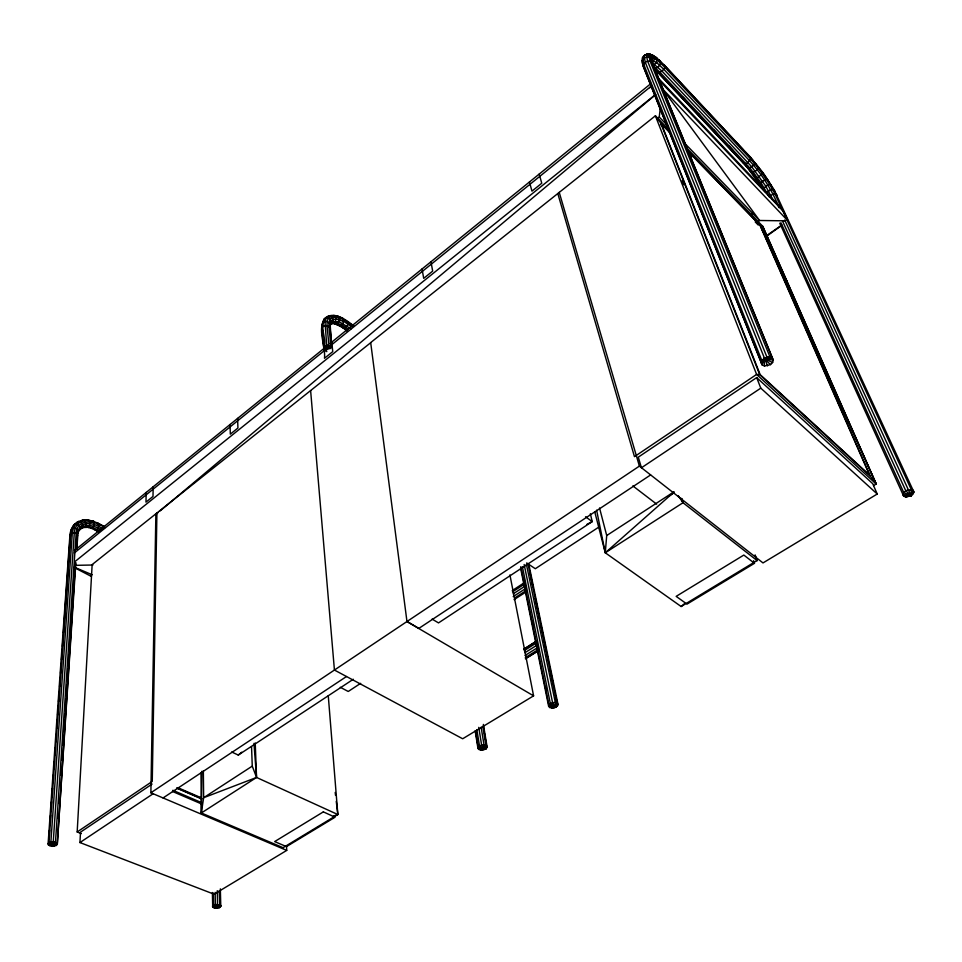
<?xml version="1.0" encoding="UTF-8"?>
<svg xmlns="http://www.w3.org/2000/svg" width="962" height="962" viewBox="0 0 962 962"><rect width="100%" height="100%" fill="white"/><g stroke="black" fill="none" stroke-linecap="round" stroke-linejoin="round"><path stroke-width="1.44" d="M328.27 695.754L337.842 814.537L283.068 847.69L201.347 812.986L201.936 771.247M286.508 846.067L286.736 850.396L150.878 792.784L155.88 513.816M156.914 512.999L152.261 781.433L77.176 831.974L81.349 833.597M153.186 486.772L152.994 496.44L145.971 502.104L146.2 492.436M525.745 586.279L524.386 582.635L523.568 584.668L525.589 588.552L513.215 596.596M351.9 326.924L343.699 321.356L336.147 319.059L333.321 319.612L331.277 321.284L330.158 325.974L331.277 321.284L330.255 319.372L328.439 318.109L324.459 318.626C317.304 330.435 325.697 345.49 324.495 358.273L332.756 351.623L331.77 342.111M331.277 341.654L330.146 324.074L327.128 321.296L323.04 322.017L321.993 325.517L322.883 323.376M779.761 223.208L903.679 496.139L905.627 496.981L911.062 495.743L911.279 489.586L775.023 193.963L769.78 184.403L758.705 168.518L750.661 159.019L664.814 67.256L657.262 60.161L652.741 57.936L651.791 58.718L651.827 60.798L652.957 64.286L773.292 360.113L772.618 362.482L770.526 364.598L764.513 366.029L762.193 364.971L643.374 66.606L642.183 60.341L642.484 57.804L643.999 55.724L647.474 53.74L649.915 54.028L656.697 57.96L656.661 62.59L652.873 65.681L660.088 72.415L749.891 168.013L760.954 182.72L768.566 195.707M286.736 850.396L214.081 894.215L79.942 842.556L80.507 832.154L152.08 784.066M77.176 831.974L92.148 564.586L370.683 342.725M58.177 818.482L58.381 815.487M59.175 803.498L59.367 800.504M61.063 775.047L61.255 772.053M62.049 760.076L62.253 757.082M63.047 745.105L63.252 742.111M63.937 731.625L64.238 727.128M64.935 716.654L65.139 713.66M65.933 701.671L66.125 698.677M66.823 688.203L67.027 685.209M67.821 673.22L68.122 668.734M68.807 658.248L69.011 655.254M69.709 644.768L70.01 640.283M70.695 629.797L70.996 625.312M71.693 614.826L71.897 611.832M72.583 601.346L72.884 596.849M73.581 586.375L73.882 581.878M74.579 571.392L74.868 566.907M76.467 542.941L76.756 538.455M75.493 562.854L57.287 844.311L56.385 845.43L52.14 846.356L48.437 844.961L48.1 843.758L69.961 534.559C70.599 529.22 73.461 523.424 78.764 521.476L81.902 523.136L82.72 524.903L81.818 528.09L79.353 530.122L80.062 527.092L79.04 525.468L75.541 524.086L74.002 524.687L73.316 527.717M76.395 549.374C77.525 540.933 74.591 526.166 86.099 523.725C92.232 522.823 97.932 525.793 103.102 528.727M75.854 562.71L57.287 844.311L48.99 842.628L48.1 843.758M76.744 549.23L78.235 530.23L75.276 527.982L73.328 527.861L71.753 528.535L71.188 531.337L72.607 528.92M48.437 844.961L48.99 842.628L50.89 841.87L72.33 532.623L73.328 527.861L75.541 524.086L78.764 521.476M48.966 837.493L49.495 830.026M49.916 824.061L50.541 815.103M50.854 810.617L51.491 801.671M51.804 797.185L52.441 788.227M52.862 782.262L53.391 774.795M53.812 768.818L54.329 761.363M54.75 755.386L55.279 747.919M55.7 741.955L56.229 734.487M56.65 728.511L57.275 719.552M57.6 715.079L58.225 706.12M58.538 701.647L59.175 692.688M59.596 686.712L60.125 679.244M60.546 673.28L61.063 665.812M61.484 659.836L62.013 652.38M62.434 646.404L62.963 638.936M63.384 632.972L64.009 624.013M64.334 619.528L64.959 610.569M65.272 606.096L65.909 597.137M66.222 592.664L66.859 583.706M67.172 579.22L67.797 570.262M68.122 565.788L68.747 556.83M69.072 552.356L69.697 543.398M70.01 538.912L70.707 533.633M599.542 507.996L606.709 535.533L605.266 552.789L681.144 606.517L757.07 560.557L755.098 554.894M656.902 118.915L659.247 117.039L660.449 106.662M475.156 730.819L477.982 748.532L481.012 750.156L485.533 749.17L485.99 745.466L482.84 726.274M481.012 750.156L485.533 749.17L487.037 746.56L483.381 724.422M651.478 61.255L652.741 57.936L651.839 55.568L649.915 54.028L643.999 55.724L645.274 62.302L767.556 365.897M336.255 801.286L337.842 814.537L256.553 777.452L201.347 812.986L203.631 797.726L203.355 771.007M747.787 166.426L747.57 167.737L763.732 190.043L756.3 178.499L744.311 163.793L654.124 68.41L658.212 67.304L660.666 63.083L660.353 61.111L655.122 56.614M536.7 647.522L548.629 706.312L549.639 707.479L554.04 707.9L556.276 707.034L556.998 703.09L527.958 563.516M551.611 708.056L556.276 707.034L557.984 704.256L528.908 564.73M71.753 528.535L70.731 533.357L48.99 842.628L49.916 845.911M761.88 360.618L761.231 362.999L763.984 358.489L766.967 357.191L770.021 357.046L772.342 358.129L773.292 360.113L763.984 358.489L761.88 360.618L643.722 64.31L642.484 57.804L645.189 54.786L647.486 55.399M333.393 322.426L334.56 323.797L340.055 325.757L342.977 323.376L343.614 319.48L335.497 317.003L332.455 317.58L330.255 319.372L329.04 322.354L328.92 326.527L330.904 345.959L326.731 345.286L324.807 346.212L326.803 351.611L323.737 349.422C327.501 339.634 319.468 328.27 324.459 318.626C333.694 310.257 346.212 319.997 353.836 325.914M657.058 59.981L659.03 59.981L664.73 65.524L750.649 157.455L763.431 173.208L774.218 189.959L913.9 492.051L911.062 495.743L903.679 496.139L902.993 494.54L903.775 492.592L905.807 490.836L908.561 489.73L913.227 490.44L913.9 492.051L913.106 493.987L911.062 495.743L905.627 496.981M902.993 494.54L911.062 495.743L913.227 490.44M215.849 908.26L219.805 907.419L220.647 905.398L215.344 904.376L212.578 906.024L212.71 907.07L215.849 908.26L220.779 906.432L220.346 888.876M80.171 528.787L77.669 533.032L78.451 531.77M479.04 749.626L485.533 749.17L487.037 746.56L484.018 744.937L481.625 745.093L479.485 745.923L477.982 748.532L485.533 749.17L484.018 744.937L481.12 727.212M549.639 707.479L556.276 707.034L557.984 704.256L555.014 702.5L552.573 702.669L550.324 703.535L548.629 706.312L556.276 707.034L526.418 564.357M80.483 521.993L82.828 520.069L87.554 519.913L93.855 521.452L94.384 524.506L92.629 527.681L91.39 528.222L85.967 526.887L88.877 527.501M99.759 531.072C94.468 527.753 88.288 526.022 82.035 527.044L84.945 526.984L85.883 525.601L86.099 523.725L84.331 520.538L82.828 520.069L77.285 522.041M322.967 331.397L321.813 328.15L322.895 326.611L324.795 325.709L328.92 326.527L330.038 328.018L331.565 342.917M323.737 349.422L324.807 346.212L328.968 345.19L326.996 325.673L327.128 321.296L328.439 318.109L330.796 316.197L334.054 315.584L338.083 316.257L339.646 319.637L337.89 323.412L336.207 324.158L332.227 323.424M769.119 196.813L772.823 194.096L775.023 193.963L776.671 194.781L777.332 196.332L767.508 179.509L755.026 162.806M766.894 192.412L770.586 189.682L772.69 189.382L774.218 189.959L774.747 191.258M673.977 492.075L605.266 552.789L594.805 512.024M537.265 643.855L536.315 641.281L524.206 649.037M681.144 606.517L684.523 603.643M649.711 87.746L652.008 85.798M155.567 514.73L157.864 512.806M160.161 510.87L655.615 94.661M763.227 173.376L756.108 178.655L756.902 178.09L754.196 174.483M331.229 323.34L333.165 321.753L339.153 321.765L350.998 328.812M330.134 324.976L333.165 321.753L333.321 319.612L332.455 317.58L328.8 315.837L326.322 317.833L324.928 321.176L326.731 345.286M231.71 752.007L238.275 755.062L241.727 752.212M78.668 530.026C84.379 522.883 94.336 525.42 100.926 529.737M73.196 526.022L75.349 524.278M74.495 550.541L324.242 348.22M330.074 343.494L651.021 83.502M74.327 552.958L325.192 349.952M329.87 346.224L651.899 85.642M324.194 319.6L325.853 318.266M74.844 561.676L655.483 94.516M643.313 59.452L642.183 60.341L643.157 62.662M660.425 124.856L661.483 124.026L669.865 132.648M750.757 214.983L753.186 213.203M757.166 222.258L759.595 220.49L784.944 220.827M766.005 236.664L781.841 225.252M765.716 236.243L781.757 225.132M877.236 494.023L872.702 483.67L756.673 377.597L638.299 457.142L641.426 467.785L760.786 388.155L877.236 494.023L762.998 562.926L639.393 466.113L559.235 192.376M150.878 792.784L639.393 466.113M79.942 842.556L153.138 793.734M650.637 474.927L418.843 628.402L406.974 621.44M163.059 797.955L346.452 676.551M238.275 755.062L353.319 679.256M598.989 526.996L535.317 568.722L526.635 562.938M360.666 683.333L348.244 691.474L340.307 687.289M512.277 590.584L524.386 582.635M512.457 591.907L523.568 584.668L525.685 587.83M513.167 593.867L524.29 586.628L526.166 588.828M606.709 535.533L673.857 491.895M251.551 746.752L252.26 766.125L203.631 797.726L256.553 777.452L255.231 742.965M669.167 495.983L672.931 493.53M514.73 597.967L525.865 590.74M514.081 599.615L525.901 592.039M755.447 556.397L757.07 560.557L683.02 502.729L605.266 552.789L596.62 510.209M523.761 649.146L536.315 641.281M524.182 650.625L535.509 643.542L535.521 641.955L537.349 645.49M524.927 652.705L536.267 645.622L535.509 643.542L538.431 647.931M524.999 655.495L537.602 647.63L536.267 645.622L538.203 647.895M525.3 657.659L537.902 649.807M526.202 658.14L537.53 651.094M525.396 658.838L537.998 650.997M873.616 485.582L876.178 484.018L787.445 282.443L760.365 225.409L687.674 150.697M509.92 574.915L533.585 695.851L462.674 738.768L334.427 670.045L310.618 390.572M754.461 563.323L687.012 604.112L676.154 596.368L743.842 555.062L754.461 563.323L753.559 560.714M338.624 325.493L344.468 328.547L348.292 324.278L348.448 322.559L346.573 321.332L352.597 325.757M586.928 524.362L592.231 521.596L590.355 513.78M97.09 523.989L98.256 523.412L104.329 526.599M91.57 521.584L92.809 521.031L99.122 523.749L98.292 528.306L97.126 529.641L95.094 529.87L99.05 532.01M330.459 315.933L334.054 315.584L336.147 319.059L334.644 322.895L330.207 324.17C336.652 320.719 343.326 325.793 348.4 329.497M81.818 528.09L80.351 528.643L84.945 526.984M84.331 520.538C78.499 521.5 74.603 526.863 74.314 532.575L53.259 841.702L48.99 842.628L52.14 846.356M333.646 815.98L337.842 814.537M761.17 184.211L760.028 183.85L762.638 181.313L766.389 179.136L767.508 179.509M213.913 907.887L219.805 907.419L219.216 891.052M50.89 841.87L53.259 841.702L56.962 843.109L48.99 842.628L54.509 846.187M330.904 345.959L324.807 346.212L324.867 350.841L324.591 348.064M83.538 527.513L87.253 527.368L89.598 525.456L89.743 521.717L87.554 519.913M81.421 520.61L88.841 520.382L93.855 521.452M75.854 565.331L92.941 565.007M217.292 890.68L217.508 904.196L219.805 907.419L212.71 907.07L212.386 892.508M686.64 147.98L762.722 226.262L876.178 484.018L870.418 476.298L759.691 374.615L756.601 374.434L634.463 456.661L557.792 193.542M332.034 347.378L324.807 346.212L327.333 349.398M212.578 906.024L219.805 907.419L215.344 904.376L215.163 892.351M334.56 323.797L340.055 325.757L344.468 328.547M652.38 60.51L656.661 62.59L663.864 69.36L749.687 160.894C762.253 174.543 772.209 190.476 779.076 207.708M478.751 727.368L481.625 745.093L485.533 749.17L478.15 747.173L475.553 730.928M649.723 54.353L647.474 53.74L646.308 54.654L647.594 61.135L766.967 357.191M524.158 564.49L552.573 702.669L556.276 707.034L548.881 704.869L520.791 566.69M870.418 476.298L760.365 225.409L762.722 226.262L787.072 281.601L786.086 280.603M56.385 845.43L48.99 842.628L55.483 842.147L76.166 533.225C77.008 517.917 96.224 520.406 104.726 527.789M219.805 907.419L213.54 905.038L213.36 893.025M330.832 348.593L324.807 346.212L328.896 349.134M91.39 528.222L90.332 527.801L98.593 531.637M74.29 567.195L92.232 574.771M336.435 315.909L342.737 318.242L343.614 319.48M784.703 219.973L911.062 495.743L903.775 492.592L780.903 222.715M172.823 790.283L201.599 802.657M172.499 791.473L201.262 803.823M177.73 787.637L201.13 797.763M176.948 787.914L201.755 798.64M176.864 788.203L201.647 798.917M758.717 167.352L757.359 169.949L751.887 173.04M772.618 362.482L763.984 358.489L762.193 364.971L643.374 66.606L643.722 64.31L645.274 62.302L647.594 61.135L650.072 61.135L652.032 62.289L652.957 64.286M74.146 567.508L91.414 576.454M485.533 749.17L479.485 745.923L476.863 729.677M98.256 523.412L104.774 526.972M533.585 695.851L406.974 621.572L370.683 342.58L655.387 115.813L668.927 129.75M556.276 707.034L550.324 703.535L522.402 566.81M432.094 619.083L438.504 622.907L592.231 521.596L585.545 516.762M343.41 319.324L352.056 325.216M656.697 57.96L652.044 54.606M346.837 331.024L342.592 327.308L346.873 330.303M754.112 161.676L754.689 163.564L753.559 165.26L749.891 168.013L747.57 167.737L657.19 71.645L658.285 72.571L660.088 72.415L663.864 69.36L664.814 67.256L664.73 65.524L663.624 64.61L743.506 150.072M632.84 485.906L656.625 504.124M745.55 152.261L750.649 157.455L750.661 159.019L747.979 162.602L746.007 163.66L743.325 162.975M659.03 59.981L660.353 61.111M770.526 364.598L763.984 358.489L770.021 357.046L650.072 61.135L648.809 54.906L650.817 56.385L651.791 58.718M911.062 495.743L905.807 490.836L782.491 221.019M689.754 154.714L691.834 156.842M755.194 221.885L758.309 225.084M760.365 225.409L876.178 484.018L756.601 374.434L655.387 115.813L660.678 122.956L670.033 132.564M687.686 150.95L760.004 225.288L869.552 475.132L760.16 374.639L661.483 124.026M659.247 117.039L667.616 125.661M684.331 142.905L759.595 220.49L662.505 88.865L787.926 220.863L782.743 209.632L658.02 77.838L658.922 80.038L783.777 211.868M682.767 97.15L684.824 99.326M698.159 113.492L700.216 115.668M713.551 129.822L716.63 133.093M728.943 146.164L733.056 150.529M749.651 156.638L753.222 160.666M755.423 558.237L757.07 560.557M678.27 495.743L683.02 502.729L681.673 498.436M764.85 191.594L763.407 189.105L765.776 186.183L769.78 184.403L771.404 185.546M523.593 583.2L525.937 587.698M772.522 199.218L765.776 186.183L751.803 166.895L662.133 71.248L652.573 63.035L654.593 58.429L653.835 56.097L651.839 55.568L650.817 56.385L652.032 62.289L772.342 358.129L763.984 358.489L764.513 366.029M651.827 60.798L650.853 58.622L648.833 57.275L646.32 57.143L643.999 58.261L642.472 60.305L642.171 62.746L644.312 68.603M659.415 81.253L661.988 87.602M660.678 122.956L759.691 374.615M682.298 180.555L683.934 184.74M756.673 377.597L760.786 388.155M252.26 766.125L256.553 777.452L253.956 743.385M681.529 498.52L683.02 502.729M539.189 174.086L541.762 183.237L531.95 191.137L529.461 181.962M529.605 570.61L532.972 586.76M535.413 598.508L539.694 619.071M541.221 626.406L543.362 636.688M543.975 639.622L546.416 651.37M547.029 654.304L548.244 660.185M549.783 667.52L553.138 683.681M555.579 695.43L557.719 705.699M523.34 578.186L523.929 581.132M531.998 620.803L533.501 628.138M545.454 686.916L546.043 689.85M520.598 568.169L523.869 584.331M525.072 590.211L535.509 641.654M70.226 535.93L70.731 533.357L72.33 532.623L76.166 533.225L77.633 535.75M430.964 261.748L432.672 271.116L423.701 278.355L422.053 268.975M483.465 727.26L483.946 730.206M484.439 733.164L484.92 736.11M485.401 739.069L485.894 742.015M486.375 744.961L486.868 747.919M220.647 905.398L220.779 906.432M335.197 792.447L335.546 795.394M321.813 328.15L323.713 347.739M237.59 418.41L237.927 428.018L230.327 434.139L230.038 424.519M330.038 328.018L330.062 329.774M200.998 772.666L201.347 812.986M323.34 811.88L274.663 841.582L286.46 846.608L335.077 817.207L323.34 811.88"/></g></svg>
